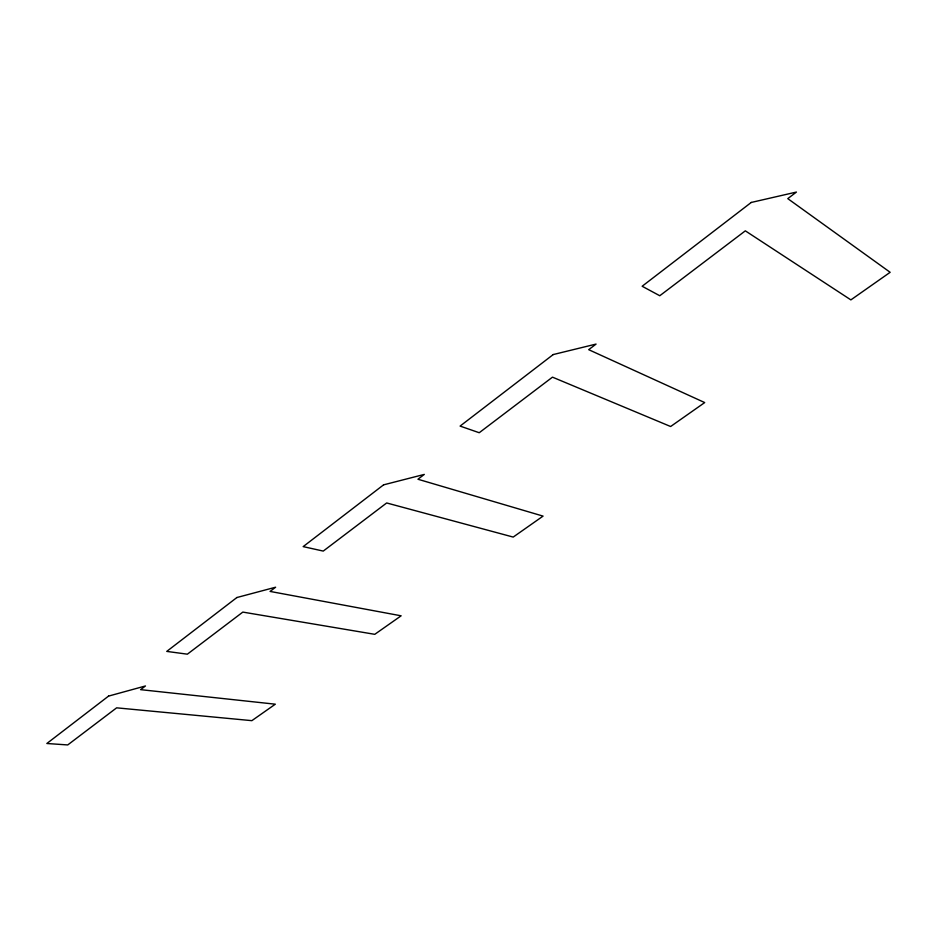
<?xml version="1.0" encoding="UTF-8"?>
<svg xmlns="http://www.w3.org/2000/svg" width="937" height="937" viewBox="0 0 937 937"><rect width="100%" height="100%" fill="white"/><g stroke="black" fill="none" stroke-linecap="round" stroke-linejoin="round"><path stroke-width="1.41" d="M108.563 696.097L46.85 743.498L67.733 744.938L116.633 707.833L251.866 720.658L275.314 704.191L140.609 689.655L145.469 685.966L108.563 696.097M236.885 597.525L166.751 651.402L187.365 654.178L242.824 612.095L374.765 634.326L401.13 615.808L270.079 591.423L275.619 587.218L236.885 597.525M383.584 484.851L303.178 546.611L323.253 551.085L386.676 502.958L513.207 537.077L543.062 516.111L417.937 479.24L424.297 474.415L383.584 484.851M553.217 354.561L460.09 426.089L479.229 432.73L552.479 377.154L670.623 426.511L704.706 402.57L588.694 349.677L596.073 344.078L553.217 354.561M751.251 202.451L642.15 286.253L659.777 295.741L745.325 230.842L850.878 299.887L890.15 272.304L787.783 198.632L796.438 192.062L751.251 202.451"/></g></svg>
